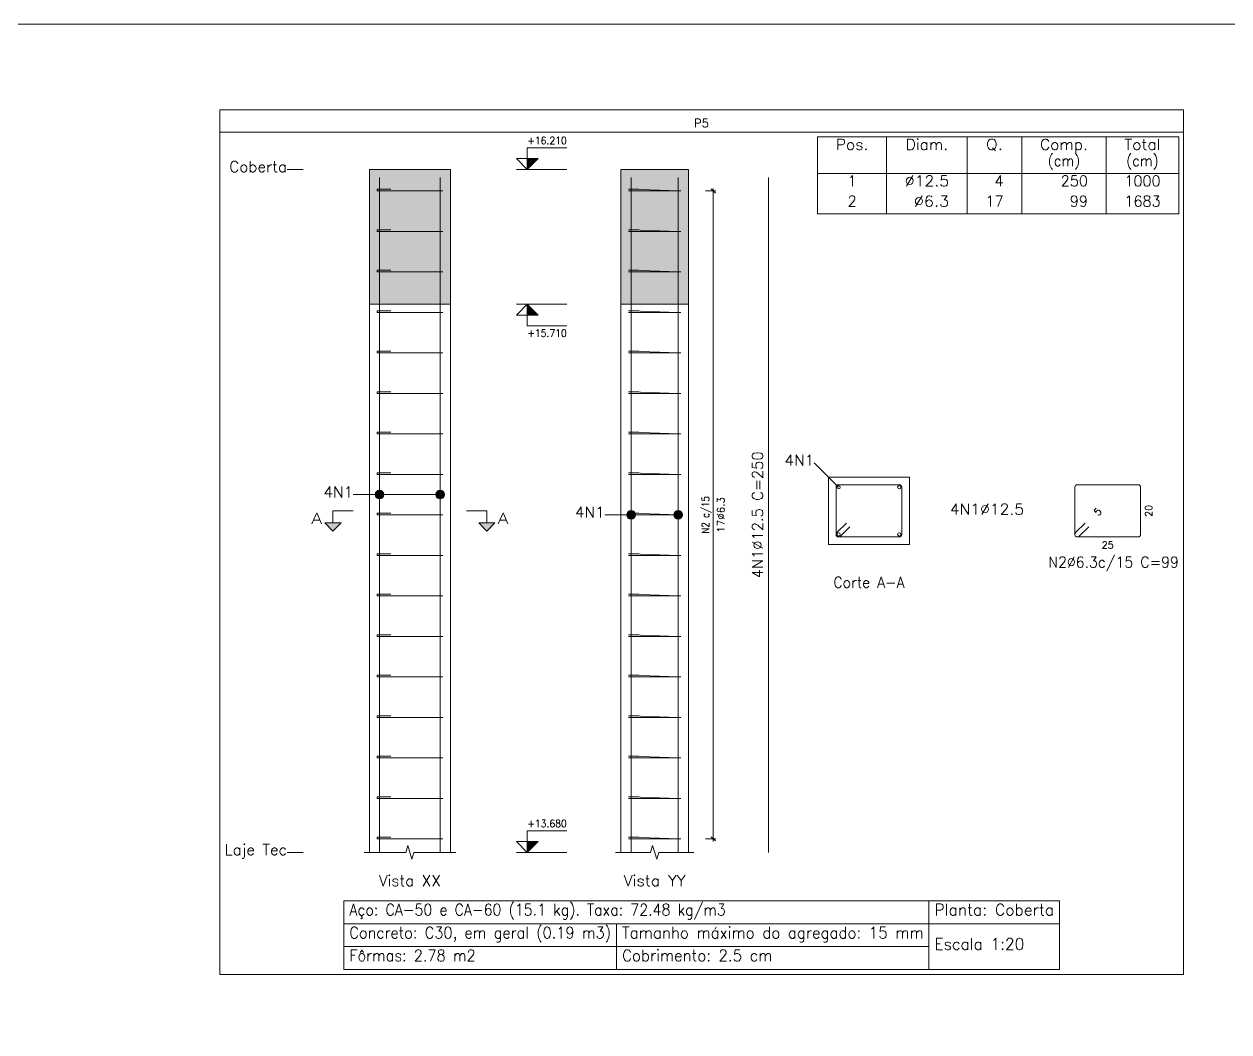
# Model space of a CAD drawing. Header units: millimetres. Extents: x 0 to 84, y 0 to 59.4.
# Drawn here: x 23.2 to 45.53, y 40.73 to 59.4 of the extents above; entities that cross this region are included whole.
import ezdxf
from ezdxf.enums import TextEntityAlignment as Align

# ---------------------------------------------------------------- set-up
doc = ezdxf.new("R2010")
doc.units = ezdxf.units.MM
doc.linetypes.add('CYPE_PUNTO', pattern=[0.075, 0, -0.075])
for name, color, linetype, lineweight in [('ARM_LONGITUDINAL_Ø12_5', 51, 'Continuous', 9), ('ARM_TRANSVERSAL_DIMENSOES_DOS_ESTRIBOS', 122, 'Continuous', 0), ('ARM_TRANSVERSAL_REFERENCIA', 106, 'Continuous', 9), ('ARM_TRANSVERSAL_Ø6_3', 32, 'Continuous', 9), ('CORTE_COTAS', 122, 'Continuous', 0), ('CORTE_COTAS_DAS_LAJES', 151, 'Continuous', 0), ('CORTE_COTAS_DAS_PLANTAS', 151, 'Continuous', 0), ('CORTE_LINHAS_DA_TABELA_DE_DADOS_DOS_PILARES', 1, 'Continuous', 9), ('CORTE_LINHAS_DA_TABELA_DE_DETALHE', 7, 'Continuous', 9), ('CORTE_LINHAS_DA_TABELA_DE_QUANTITATIVOS', 1, 'Continuous', 9), ('CORTE_NOMES_DAS_PLANTAS', 106, 'Continuous', 9), ('CORTE_PILAR_DE_CONCRETO', 1, 'Continuous', 9), ('CORTE_PISOS', 8, 'Continuous', 9), ('CORTE_SEGMENTOS_DE_CORTE_DE_SECOES', 12, 'Continuous', 9), ('CORTE_TEXTO_DAS_COTAS', 122, 'Continuous', 0), ('CORTE_TEXTO_DAS_ELEVACOES_DOS_PILARES', 133, 'Continuous', 9), ('CORTE_TEXTOS_DA_TABELA_DE_DADOS_DOS_PILARES', 1, 'Continuous', 9), ('CORTE_TEXTOS_DA_TABELA_DE_QUANTITATIVOS', 1, 'Continuous', 9), ('CORTE_TITULO_DA_TABELA_DE_DETALHE', 106, 'Continuous', 9), ('PILCP_ARM_LONG_LINHAS_DAS_ETIQUETAS_DAS_POSICOES_DE_ARMADURA_LONGITUDINAL', 106, 'Continuous', 9), ('PILCP_ARM_LONG_REFERENCIA', 106, 'Continuous', 9), ('PILCPSECC_ARM_LONG_LINHAS_DAS_ETIQUETAS_DAS_POSICOES_DE_ARMADURA_LONGITUDINAL', 106, 'Continuous', 9), ('PILCPSECC_ARM_LONG_REFERENCIA', 106, 'Continuous', 9), ('QUAD_BORDA', 1, 'Continuous', 20), ('QUAD_LIMITES', 2, 'Continuous', 0), ('SECAO_CONCRETO', 1, 'Continuous', 9), ('SECAO_LINHAS_DE_PROLONGAMENTO_DAS_COTAS', 122, 'CYPE_PUNTO', 0)]:
    doc.layers.add(name, color=color, linetype=linetype, lineweight=lineweight)
doc.styles.add('CYPETXT', font='', dxfattribs={"height": 0.2})
doc.styles.get('CYPETXT').set_extended_font_data('romans')

msp = doc.modelspace()

# ---------------------------------------------------------------- hatches: boundary and pattern name
at = {"layer": 'CORTE_COTAS_DAS_LAJES'}
msp.add_hatch(color=256, dxfattribs=at).paths.add_polyline_path([(32.529, 54.21), (32.729, 54.01), (32.529, 54.01)], flags=0)
at = {"layer": 'CORTE_COTAS_DAS_PLANTAS'}
for points in [[(32.529, 56.71), (32.729, 56.91), (32.529, 56.91)], [(32.529, 44.06), (32.729, 44.26), (32.529, 44.26)]]:
    msp.add_hatch(color=256, dxfattribs=at).paths.add_polyline_path(points, flags=0)
at = {"layer": 'CORTE_PISOS', "true_color": 0xdad7d3}
for points in [[(29.603, 54.21), (31.103, 54.21), (31.103, 56.71), (29.603, 56.71)], [(34.263, 54.21), (35.513, 54.21), (35.513, 56.71), (34.263, 56.71)]]:
    msp.add_hatch(color=254, dxfattribs=at).paths.add_polyline_path(points, flags=0)
at = {"layer": 'CORTE_SEGMENTOS_DE_CORTE_DE_SECOES'}
for points in [[(28.778, 50.16), (29.078, 50.16), (28.928, 50.01)], [(28.778, 50.16), (29.078, 50.16), (28.928, 50.01)], [(31.628, 50.16), (31.928, 50.16), (31.778, 50.01)], [(31.628, 50.16), (31.928, 50.16), (31.778, 50.01)]]:
    msp.add_hatch(color=256, dxfattribs=at).paths.add_polyline_path(points, flags=0)
at = {"layer": 'PILCP_ARM_LONG_LINHAS_DAS_ETIQUETAS_DAS_POSICOES_DE_ARMADURA_LONGITUDINAL'}
h = msp.add_hatch(color=256, dxfattribs=at)
edge = h.paths.add_edge_path(flags=0)
edge.add_arc((29.791, 50.685), 0.08, 0, 360)
h = msp.add_hatch(color=256, dxfattribs=at)
edge = h.paths.add_edge_path(flags=0)
edge.add_arc((30.916, 50.685), 0.08, 0, 360)
h = msp.add_hatch(color=256, dxfattribs=at)
edge = h.paths.add_edge_path(flags=0)
edge.add_arc((34.451, 50.31), 0.08, 0, 360)
h = msp.add_hatch(color=256, dxfattribs=at)
edge = h.paths.add_edge_path(flags=0)
edge.add_arc((35.326, 50.31), 0.08, 0, 360)

# ---------------------------------------------------------------- linework, layer by layer
at = {"layer": 'ARM_LONGITUDINAL_Ø12_5'}
for points in [[(29.791, 44.06), (29.791, 56.56)], [(29.791, 44.06), (29.791, 56.56)], [(30.916, 44.06), (30.916, 56.56)], [(30.916, 44.06), (30.916, 56.56)], [(34.451, 44.06), (34.451, 56.56)], [(34.451, 44.06), (34.451, 56.56)], [(35.326, 44.06), (35.326, 56.56)], [(35.326, 44.06), (35.326, 56.56)], [(36.995, 44.06), (36.995, 56.56)]]:
    msp.add_lwpolyline(points, dxfattribs=at)
for centre in [(38.297, 50.822), (39.422, 50.822), (38.297, 49.948), (39.422, 49.948)]:
    msp.add_circle(centre, 0.0312, dxfattribs=at)
at = {"layer": 'ARM_TRANSVERSAL_Ø6_3'}
for points in [[(29.935, 56.31), (29.758, 56.31), (29.752, 56.31), (29.748, 56.31), (29.745, 56.31), (29.744, 56.31), (29.745, 56.31), (29.748, 56.31), (29.752, 56.31), (29.758, 56.31), (29.765, 56.31), (29.773, 56.31), (29.782, 56.31), (29.791, 56.31), (30.916, 56.31), (30.934, 56.31), (30.949, 56.31), (30.959, 56.31), (30.963, 56.31), (30.959, 56.31), (30.949, 56.31), (30.934, 56.31), (30.916, 56.31), (29.791, 56.31), (29.773, 56.31), (29.758, 56.31), (29.748, 56.31), (29.744, 56.31), (29.744, 56.341), (29.745, 56.341), (29.748, 56.341), (29.752, 56.341), (29.758, 56.341), (29.765, 56.341), (29.773, 56.341), (29.782, 56.341), (29.791, 56.341), (29.8, 56.341), (29.809, 56.341), (29.817, 56.341), (29.824, 56.341), (30.001, 56.341)], [(34.661, 56.31), (34.484, 56.31), (34.477, 56.31), (34.469, 56.31), (34.46, 56.31), (34.451, 56.31), (34.442, 56.31), (34.433, 56.31), (34.425, 56.31), (34.418, 56.31), (34.412, 56.31), (34.408, 56.31), (34.405, 56.31), (34.404, 56.31), (34.408, 56.31), (34.418, 56.31), (34.433, 56.31), (34.451, 56.31), (35.326, 56.31), (35.344, 56.31), (35.359, 56.31), (35.369, 56.31), (35.373, 56.31), (35.369, 56.31), (35.359, 56.31), (35.344, 56.31), (35.326, 56.31), (34.451, 56.341), (34.442, 56.341), (34.433, 56.341), (34.425, 56.341), (34.418, 56.341), (34.412, 56.341), (34.408, 56.341), (34.405, 56.341), (34.404, 56.341), (34.405, 56.341), (34.408, 56.341), (34.412, 56.341), (34.418, 56.341), (34.595, 56.341)], [(29.935, 55.56), (29.758, 55.56), (29.752, 55.56), (29.748, 55.56), (29.745, 55.56), (29.744, 55.56), (29.745, 55.56), (29.748, 55.56), (29.752, 55.56), (29.758, 55.56), (29.765, 55.56), (29.773, 55.56), (29.782, 55.56), (29.791, 55.56), (30.916, 55.56), (30.934, 55.56), (30.949, 55.56), (30.959, 55.56), (30.963, 55.56), (30.959, 55.56), (30.949, 55.56), (30.934, 55.56), (30.916, 55.56), (29.791, 55.56), (29.773, 55.56), (29.758, 55.56), (29.748, 55.56), (29.744, 55.56), (29.744, 55.591), (29.745, 55.591), (29.748, 55.591), (29.752, 55.591), (29.758, 55.591), (29.765, 55.591), (29.773, 55.591), (29.782, 55.591), (29.791, 55.591), (29.8, 55.591), (29.809, 55.591), (29.817, 55.591), (29.824, 55.591), (30.001, 55.591)], [(34.661, 55.56), (34.484, 55.56), (34.477, 55.56), (34.469, 55.56), (34.46, 55.56), (34.451, 55.56), (34.442, 55.56), (34.433, 55.56), (34.425, 55.56), (34.418, 55.56), (34.412, 55.56), (34.408, 55.56), (34.405, 55.56), (34.404, 55.56), (34.408, 55.56), (34.418, 55.56), (34.433, 55.56), (34.451, 55.56), (35.326, 55.56), (35.344, 55.56), (35.359, 55.56), (35.369, 55.56), (35.373, 55.56), (35.369, 55.56), (35.359, 55.56), (35.344, 55.56), (35.326, 55.56), (34.451, 55.591), (34.442, 55.591), (34.433, 55.591), (34.425, 55.591), (34.418, 55.591), (34.412, 55.591), (34.408, 55.591), (34.405, 55.591), (34.404, 55.591), (34.405, 55.591), (34.408, 55.591), (34.412, 55.591), (34.418, 55.591), (34.595, 55.591)], [(29.935, 54.81), (29.758, 54.81), (29.752, 54.81), (29.748, 54.81), (29.745, 54.81), (29.744, 54.81), (29.745, 54.81), (29.748, 54.81), (29.752, 54.81), (29.758, 54.81), (29.765, 54.81), (29.773, 54.81), (29.782, 54.81), (29.791, 54.81), (30.916, 54.81), (30.934, 54.81), (30.949, 54.81), (30.959, 54.81), (30.963, 54.81), (30.959, 54.81), (30.949, 54.81), (30.934, 54.81), (30.916, 54.81), (29.791, 54.81), (29.773, 54.81), (29.758, 54.81), (29.748, 54.81), (29.744, 54.81), (29.744, 54.841), (29.745, 54.841), (29.748, 54.841), (29.752, 54.841), (29.758, 54.841), (29.765, 54.841), (29.773, 54.841), (29.782, 54.841), (29.791, 54.841), (29.8, 54.841), (29.809, 54.841), (29.817, 54.841), (29.824, 54.841), (30.001, 54.841)], [(34.661, 54.81), (34.484, 54.81), (34.477, 54.81), (34.469, 54.81), (34.46, 54.81), (34.451, 54.81), (34.442, 54.81), (34.433, 54.81), (34.425, 54.81), (34.418, 54.81), (34.412, 54.81), (34.408, 54.81), (34.405, 54.81), (34.404, 54.81), (34.408, 54.81), (34.418, 54.81), (34.433, 54.81), (34.451, 54.81), (35.326, 54.81), (35.344, 54.81), (35.359, 54.81), (35.369, 54.81), (35.373, 54.81), (35.369, 54.81), (35.359, 54.81), (35.344, 54.81), (35.326, 54.81), (34.451, 54.841), (34.442, 54.841), (34.433, 54.841), (34.425, 54.841), (34.418, 54.841), (34.412, 54.841), (34.408, 54.841), (34.405, 54.841), (34.404, 54.841), (34.405, 54.841), (34.408, 54.841), (34.412, 54.841), (34.418, 54.841), (34.595, 54.841)], [(29.935, 54.06), (29.758, 54.06), (29.752, 54.06), (29.748, 54.06), (29.745, 54.06), (29.744, 54.06), (29.745, 54.06), (29.748, 54.06), (29.752, 54.06), (29.758, 54.06), (29.765, 54.06), (29.773, 54.06), (29.782, 54.06), (29.791, 54.06), (30.916, 54.06), (30.934, 54.06), (30.949, 54.06), (30.959, 54.06), (30.963, 54.06), (30.959, 54.06), (30.949, 54.06), (30.934, 54.06), (30.916, 54.06), (29.791, 54.06), (29.773, 54.06), (29.758, 54.06), (29.748, 54.06), (29.744, 54.06), (29.744, 54.091), (29.745, 54.091), (29.748, 54.091), (29.752, 54.091), (29.758, 54.091), (29.765, 54.091), (29.773, 54.091), (29.782, 54.091), (29.791, 54.091), (29.8, 54.091), (29.809, 54.091), (29.817, 54.091), (29.824, 54.091), (30.001, 54.091)], [(34.661, 54.06), (34.484, 54.06), (34.477, 54.06), (34.469, 54.06), (34.46, 54.06), (34.451, 54.06), (34.442, 54.06), (34.433, 54.06), (34.425, 54.06), (34.418, 54.06), (34.412, 54.06), (34.408, 54.06), (34.405, 54.06), (34.404, 54.06), (34.408, 54.06), (34.418, 54.06), (34.433, 54.06), (34.451, 54.06), (35.326, 54.06), (35.344, 54.06), (35.359, 54.06), (35.369, 54.06), (35.373, 54.06), (35.369, 54.06), (35.359, 54.06), (35.344, 54.06), (35.326, 54.06), (34.451, 54.091), (34.442, 54.091), (34.433, 54.091), (34.425, 54.091), (34.418, 54.091), (34.412, 54.091), (34.408, 54.091), (34.405, 54.091), (34.404, 54.091), (34.405, 54.091), (34.408, 54.091), (34.412, 54.091), (34.418, 54.091), (34.595, 54.091)], [(29.935, 53.31), (29.758, 53.31), (29.752, 53.31), (29.748, 53.31), (29.745, 53.31), (29.744, 53.31), (29.745, 53.31), (29.748, 53.31), (29.752, 53.31), (29.758, 53.31), (29.765, 53.31), (29.773, 53.31), (29.782, 53.31), (29.791, 53.31), (30.916, 53.31), (30.934, 53.31), (30.949, 53.31), (30.959, 53.31), (30.963, 53.31), (30.959, 53.31), (30.949, 53.31), (30.934, 53.31), (30.916, 53.31), (29.791, 53.31), (29.773, 53.31), (29.758, 53.31), (29.748, 53.31), (29.744, 53.31), (29.744, 53.341), (29.745, 53.341), (29.748, 53.341), (29.752, 53.341), (29.758, 53.341), (29.765, 53.341), (29.773, 53.341), (29.782, 53.341), (29.791, 53.341), (29.8, 53.341), (29.809, 53.341), (29.817, 53.341), (29.824, 53.341), (30.001, 53.341)], [(34.661, 53.31), (34.484, 53.31), (34.477, 53.31), (34.469, 53.31), (34.46, 53.31), (34.451, 53.31), (34.442, 53.31), (34.433, 53.31), (34.425, 53.31), (34.418, 53.31), (34.412, 53.31), (34.408, 53.31), (34.405, 53.31), (34.404, 53.31), (34.408, 53.31), (34.418, 53.31), (34.433, 53.31), (34.451, 53.31), (35.326, 53.31), (35.344, 53.31), (35.359, 53.31), (35.369, 53.31), (35.373, 53.31), (35.369, 53.31), (35.359, 53.31), (35.344, 53.31), (35.326, 53.31), (34.451, 53.341), (34.442, 53.341), (34.433, 53.341), (34.425, 53.341), (34.418, 53.341), (34.412, 53.341), (34.408, 53.341), (34.405, 53.341), (34.404, 53.341), (34.405, 53.341), (34.408, 53.341), (34.412, 53.341), (34.418, 53.341), (34.595, 53.341)], [(29.935, 52.56), (29.758, 52.56), (29.752, 52.56), (29.748, 52.56), (29.745, 52.56), (29.744, 52.56), (29.745, 52.56), (29.748, 52.56), (29.752, 52.56), (29.758, 52.56), (29.765, 52.56), (29.773, 52.56), (29.782, 52.56), (29.791, 52.56), (30.916, 52.56), (30.934, 52.56), (30.949, 52.56), (30.959, 52.56), (30.963, 52.56), (30.959, 52.56), (30.949, 52.56), (30.934, 52.56), (30.916, 52.56), (29.791, 52.56), (29.773, 52.56), (29.758, 52.56), (29.748, 52.56), (29.744, 52.56), (29.744, 52.591), (29.745, 52.591), (29.748, 52.591), (29.752, 52.591), (29.758, 52.591), (29.765, 52.591), (29.773, 52.591), (29.782, 52.591), (29.791, 52.591), (29.8, 52.591), (29.809, 52.591), (29.817, 52.591), (29.824, 52.591), (30.001, 52.591)], [(34.661, 52.56), (34.484, 52.56), (34.477, 52.56), (34.469, 52.56), (34.46, 52.56), (34.451, 52.56), (34.442, 52.56), (34.433, 52.56), (34.425, 52.56), (34.418, 52.56), (34.412, 52.56), (34.408, 52.56), (34.405, 52.56), (34.404, 52.56), (34.408, 52.56), (34.418, 52.56), (34.433, 52.56), (34.451, 52.56), (35.326, 52.56), (35.344, 52.56), (35.359, 52.56), (35.369, 52.56), (35.373, 52.56), (35.369, 52.56), (35.359, 52.56), (35.344, 52.56), (35.326, 52.56), (34.451, 52.591), (34.442, 52.591), (34.433, 52.591), (34.425, 52.591), (34.418, 52.591), (34.412, 52.591), (34.408, 52.591), (34.405, 52.591), (34.404, 52.591), (34.405, 52.591), (34.408, 52.591), (34.412, 52.591), (34.418, 52.591), (34.595, 52.591)], [(29.935, 51.81), (29.758, 51.81), (29.752, 51.81), (29.748, 51.81), (29.745, 51.81), (29.744, 51.81), (29.745, 51.81), (29.748, 51.81), (29.752, 51.81), (29.758, 51.81), (29.765, 51.81), (29.773, 51.81), (29.782, 51.81), (29.791, 51.81), (30.916, 51.81), (30.934, 51.81), (30.949, 51.81), (30.959, 51.81), (30.963, 51.81), (30.959, 51.81), (30.949, 51.81), (30.934, 51.81), (30.916, 51.81), (29.791, 51.81), (29.773, 51.81), (29.758, 51.81), (29.748, 51.81), (29.744, 51.81), (29.744, 51.841), (29.745, 51.841), (29.748, 51.841), (29.752, 51.841), (29.758, 51.841), (29.765, 51.841), (29.773, 51.841), (29.782, 51.841), (29.791, 51.841), (29.8, 51.841), (29.809, 51.841), (29.817, 51.841), (29.824, 51.841), (30.001, 51.841)], [(34.661, 51.81), (34.484, 51.81), (34.477, 51.81), (34.469, 51.81), (34.46, 51.81), (34.451, 51.81), (34.442, 51.81), (34.433, 51.81), (34.425, 51.81), (34.418, 51.81), (34.412, 51.81), (34.408, 51.81), (34.405, 51.81), (34.404, 51.81), (34.408, 51.81), (34.418, 51.81), (34.433, 51.81), (34.451, 51.81), (35.326, 51.81), (35.344, 51.81), (35.359, 51.81), (35.369, 51.81), (35.373, 51.81), (35.369, 51.81), (35.359, 51.81), (35.344, 51.81), (35.326, 51.81), (34.451, 51.841), (34.442, 51.841), (34.433, 51.841), (34.425, 51.841), (34.418, 51.841), (34.412, 51.841), (34.408, 51.841), (34.405, 51.841), (34.404, 51.841), (34.405, 51.841), (34.408, 51.841), (34.412, 51.841), (34.418, 51.841), (34.595, 51.841)], [(29.935, 51.06), (29.758, 51.06), (29.752, 51.06), (29.748, 51.06), (29.745, 51.06), (29.744, 51.06), (29.745, 51.06), (29.748, 51.06), (29.752, 51.06), (29.758, 51.06), (29.765, 51.06), (29.773, 51.06), (29.782, 51.06), (29.791, 51.06), (30.916, 51.06), (30.934, 51.06), (30.949, 51.06), (30.959, 51.06), (30.963, 51.06), (30.959, 51.06), (30.949, 51.06), (30.934, 51.06), (30.916, 51.06), (29.791, 51.06), (29.773, 51.06), (29.758, 51.06), (29.748, 51.06), (29.744, 51.06), (29.744, 51.091), (29.745, 51.091), (29.748, 51.091), (29.752, 51.091), (29.758, 51.091), (29.765, 51.091), (29.773, 51.091), (29.782, 51.091), (29.791, 51.091), (29.8, 51.091), (29.809, 51.091), (29.817, 51.091), (29.824, 51.091), (30.001, 51.091)], [(34.661, 51.06), (34.484, 51.06), (34.477, 51.06), (34.469, 51.06), (34.46, 51.06), (34.451, 51.06), (34.442, 51.06), (34.433, 51.06), (34.425, 51.06), (34.418, 51.06), (34.412, 51.06), (34.408, 51.06), (34.405, 51.06), (34.404, 51.06), (34.408, 51.06), (34.418, 51.06), (34.433, 51.06), (34.451, 51.06), (35.326, 51.06), (35.344, 51.06), (35.359, 51.06), (35.369, 51.06), (35.373, 51.06), (35.369, 51.06), (35.359, 51.06), (35.344, 51.06), (35.326, 51.06), (34.451, 51.091), (34.442, 51.091), (34.433, 51.091), (34.425, 51.091), (34.418, 51.091), (34.412, 51.091), (34.408, 51.091), (34.405, 51.091), (34.404, 51.091), (34.405, 51.091), (34.408, 51.091), (34.412, 51.091), (34.418, 51.091), (34.595, 51.091)], [(38.441, 50.158), (38.264, 49.981), (38.258, 49.974), (38.254, 49.966), (38.251, 49.957), (38.25, 49.948), (38.251, 49.938), (38.254, 49.93), (38.258, 49.922), (38.264, 49.914), (38.271, 49.909), (38.279, 49.904), (38.288, 49.902), (38.297, 49.901), (39.422, 49.901), (39.44, 49.904), (39.455, 49.914), (39.465, 49.93), (39.469, 49.948), (39.469, 50.822), (39.465, 50.84), (39.455, 50.855), (39.44, 50.866), (39.422, 50.869), (38.297, 50.869), (38.279, 50.866), (38.264, 50.855), (38.254, 50.84), (38.25, 50.822), (38.25, 49.948), (38.251, 49.938), (38.254, 49.93), (38.258, 49.922), (38.264, 49.914), (38.271, 49.909), (38.279, 49.904), (38.288, 49.902), (38.297, 49.901), (38.307, 49.902), (38.315, 49.904), (38.324, 49.909), (38.331, 49.914), (38.507, 50.091)], [(42.865, 50.158), (42.689, 49.981), (42.683, 49.974), (42.678, 49.966), (42.676, 49.957), (42.675, 49.948), (42.676, 49.938), (42.678, 49.93), (42.683, 49.922), (42.689, 49.914), (42.696, 49.909), (42.704, 49.904), (42.713, 49.902), (42.722, 49.901), (43.846, 49.901), (43.864, 49.904), (43.88, 49.914), (43.89, 49.93), (43.893, 49.948), (43.893, 50.822), (43.89, 50.84), (43.88, 50.855), (43.864, 50.866), (43.846, 50.869), (42.722, 50.869), (42.704, 50.866), (42.689, 50.855), (42.678, 50.84), (42.675, 50.822), (42.675, 49.948), (42.676, 49.938), (42.678, 49.93), (42.683, 49.922), (42.689, 49.914), (42.696, 49.909), (42.704, 49.904), (42.713, 49.902), (42.722, 49.901), (42.731, 49.902), (42.74, 49.904), (42.748, 49.909), (42.755, 49.914), (42.932, 50.091)], [(29.935, 50.31), (29.758, 50.31), (29.752, 50.31), (29.748, 50.31), (29.745, 50.31), (29.744, 50.31), (29.745, 50.31), (29.748, 50.31), (29.752, 50.31), (29.758, 50.31), (29.765, 50.31), (29.773, 50.31), (29.782, 50.31), (29.791, 50.31), (30.916, 50.31), (30.934, 50.31), (30.949, 50.31), (30.959, 50.31), (30.963, 50.31), (30.959, 50.31), (30.949, 50.31), (30.934, 50.31), (30.916, 50.31), (29.791, 50.31), (29.773, 50.31), (29.758, 50.31), (29.748, 50.31), (29.744, 50.31), (29.744, 50.341), (29.745, 50.341), (29.748, 50.341), (29.752, 50.341), (29.758, 50.341), (29.765, 50.341), (29.773, 50.341), (29.782, 50.341), (29.791, 50.341), (29.8, 50.341), (29.809, 50.341), (29.817, 50.341), (29.824, 50.341), (30.001, 50.341)], [(34.661, 50.31), (34.484, 50.31), (34.477, 50.31), (34.469, 50.31), (34.46, 50.31), (34.451, 50.31), (34.442, 50.31), (34.433, 50.31), (34.425, 50.31), (34.418, 50.31), (34.412, 50.31), (34.408, 50.31), (34.405, 50.31), (34.404, 50.31), (34.408, 50.31), (34.418, 50.31), (34.433, 50.31), (34.451, 50.31), (35.326, 50.31), (35.344, 50.31), (35.359, 50.31), (35.369, 50.31), (35.373, 50.31), (35.369, 50.31), (35.359, 50.31), (35.344, 50.31), (35.326, 50.31), (34.451, 50.341), (34.442, 50.341), (34.433, 50.341), (34.425, 50.341), (34.418, 50.341), (34.412, 50.341), (34.408, 50.341), (34.405, 50.341), (34.404, 50.341), (34.405, 50.341), (34.408, 50.341), (34.412, 50.341), (34.418, 50.341), (34.595, 50.341)], [(29.935, 49.56), (29.758, 49.56), (29.752, 49.56), (29.748, 49.56), (29.745, 49.56), (29.744, 49.56), (29.745, 49.56), (29.748, 49.56), (29.752, 49.56), (29.758, 49.56), (29.765, 49.56), (29.773, 49.56), (29.782, 49.56), (29.791, 49.56), (30.916, 49.56), (30.934, 49.56), (30.949, 49.56), (30.959, 49.56), (30.963, 49.56), (30.959, 49.56), (30.949, 49.56), (30.934, 49.56), (30.916, 49.56), (29.791, 49.56), (29.773, 49.56), (29.758, 49.56), (29.748, 49.56), (29.744, 49.56), (29.744, 49.591), (29.745, 49.591), (29.748, 49.591), (29.752, 49.591), (29.758, 49.591), (29.765, 49.591), (29.773, 49.591), (29.782, 49.591), (29.791, 49.591), (29.8, 49.591), (29.809, 49.591), (29.817, 49.591), (29.824, 49.591), (30.001, 49.591)], [(34.661, 49.56), (34.484, 49.56), (34.477, 49.56), (34.469, 49.56), (34.46, 49.56), (34.451, 49.56), (34.442, 49.56), (34.433, 49.56), (34.425, 49.56), (34.418, 49.56), (34.412, 49.56), (34.408, 49.56), (34.405, 49.56), (34.404, 49.56), (34.408, 49.56), (34.418, 49.56), (34.433, 49.56), (34.451, 49.56), (35.326, 49.56), (35.344, 49.56), (35.359, 49.56), (35.369, 49.56), (35.373, 49.56), (35.369, 49.56), (35.359, 49.56), (35.344, 49.56), (35.326, 49.56), (34.451, 49.591), (34.442, 49.591), (34.433, 49.591), (34.425, 49.591), (34.418, 49.591), (34.412, 49.591), (34.408, 49.591), (34.405, 49.591), (34.404, 49.591), (34.405, 49.591), (34.408, 49.591), (34.412, 49.591), (34.418, 49.591), (34.595, 49.591)], [(29.935, 48.81), (29.758, 48.81), (29.752, 48.81), (29.748, 48.81), (29.745, 48.81), (29.744, 48.81), (29.745, 48.81), (29.748, 48.81), (29.752, 48.81), (29.758, 48.81), (29.765, 48.81), (29.773, 48.81), (29.782, 48.81), (29.791, 48.81), (30.916, 48.81), (30.934, 48.81), (30.949, 48.81), (30.959, 48.81), (30.963, 48.81), (30.959, 48.81), (30.949, 48.81), (30.934, 48.81), (30.916, 48.81), (29.791, 48.81), (29.773, 48.81), (29.758, 48.81), (29.748, 48.81), (29.744, 48.81), (29.744, 48.841), (29.745, 48.841), (29.748, 48.841), (29.752, 48.841), (29.758, 48.841), (29.765, 48.841), (29.773, 48.841), (29.782, 48.841), (29.791, 48.841), (29.8, 48.841), (29.809, 48.841), (29.817, 48.841), (29.824, 48.841), (30.001, 48.841)], [(34.661, 48.81), (34.484, 48.81), (34.477, 48.81), (34.469, 48.81), (34.46, 48.81), (34.451, 48.81), (34.442, 48.81), (34.433, 48.81), (34.425, 48.81), (34.418, 48.81), (34.412, 48.81), (34.408, 48.81), (34.405, 48.81), (34.404, 48.81), (34.408, 48.81), (34.418, 48.81), (34.433, 48.81), (34.451, 48.81), (35.326, 48.81), (35.344, 48.81), (35.359, 48.81), (35.369, 48.81), (35.373, 48.81), (35.369, 48.81), (35.359, 48.81), (35.344, 48.81), (35.326, 48.81), (34.451, 48.841), (34.442, 48.841), (34.433, 48.841), (34.425, 48.841), (34.418, 48.841), (34.412, 48.841), (34.408, 48.841), (34.405, 48.841), (34.404, 48.841), (34.405, 48.841), (34.408, 48.841), (34.412, 48.841), (34.418, 48.841), (34.595, 48.841)], [(29.935, 48.06), (29.758, 48.06), (29.752, 48.06), (29.748, 48.06), (29.745, 48.06), (29.744, 48.06), (29.745, 48.06), (29.748, 48.06), (29.752, 48.06), (29.758, 48.06), (29.765, 48.06), (29.773, 48.06), (29.782, 48.06), (29.791, 48.06), (30.916, 48.06), (30.934, 48.06), (30.949, 48.06), (30.959, 48.06), (30.963, 48.06), (30.959, 48.06), (30.949, 48.06), (30.934, 48.06), (30.916, 48.06), (29.791, 48.06), (29.773, 48.06), (29.758, 48.06), (29.748, 48.06), (29.744, 48.06), (29.744, 48.091), (29.745, 48.091), (29.748, 48.091), (29.752, 48.091), (29.758, 48.091), (29.765, 48.091), (29.773, 48.091), (29.782, 48.091), (29.791, 48.091), (29.8, 48.091), (29.809, 48.091), (29.817, 48.091), (29.824, 48.091), (30.001, 48.091)], [(34.661, 48.06), (34.484, 48.06), (34.477, 48.06), (34.469, 48.06), (34.46, 48.06), (34.451, 48.06), (34.442, 48.06), (34.433, 48.06), (34.425, 48.06), (34.418, 48.06), (34.412, 48.06), (34.408, 48.06), (34.405, 48.06), (34.404, 48.06), (34.408, 48.06), (34.418, 48.06), (34.433, 48.06), (34.451, 48.06), (35.326, 48.06), (35.344, 48.06), (35.359, 48.06), (35.369, 48.06), (35.373, 48.06), (35.369, 48.06), (35.359, 48.06), (35.344, 48.06), (35.326, 48.06), (34.451, 48.091), (34.442, 48.091), (34.433, 48.091), (34.425, 48.091), (34.418, 48.091), (34.412, 48.091), (34.408, 48.091), (34.405, 48.091), (34.404, 48.091), (34.405, 48.091), (34.408, 48.091), (34.412, 48.091), (34.418, 48.091), (34.595, 48.091)], [(29.935, 47.31), (29.758, 47.31), (29.752, 47.31), (29.748, 47.31), (29.745, 47.31), (29.744, 47.31), (29.745, 47.31), (29.748, 47.31), (29.752, 47.31), (29.758, 47.31), (29.765, 47.31), (29.773, 47.31), (29.782, 47.31), (29.791, 47.31), (30.916, 47.31), (30.934, 47.31), (30.949, 47.31), (30.959, 47.31), (30.963, 47.31), (30.959, 47.31), (30.949, 47.31), (30.934, 47.31), (30.916, 47.31), (29.791, 47.31), (29.773, 47.31), (29.758, 47.31), (29.748, 47.31), (29.744, 47.31), (29.744, 47.341), (29.745, 47.341), (29.748, 47.341), (29.752, 47.341), (29.758, 47.341), (29.765, 47.341), (29.773, 47.341), (29.782, 47.341), (29.791, 47.341), (29.8, 47.341), (29.809, 47.341), (29.817, 47.341), (29.824, 47.341), (30.001, 47.341)], [(34.661, 47.31), (34.484, 47.31), (34.477, 47.31), (34.469, 47.31), (34.46, 47.31), (34.451, 47.31), (34.442, 47.31), (34.433, 47.31), (34.425, 47.31), (34.418, 47.31), (34.412, 47.31), (34.408, 47.31), (34.405, 47.31), (34.404, 47.31), (34.408, 47.31), (34.418, 47.31), (34.433, 47.31), (34.451, 47.31), (35.326, 47.31), (35.344, 47.31), (35.359, 47.31), (35.369, 47.31), (35.373, 47.31), (35.369, 47.31), (35.359, 47.31), (35.344, 47.31), (35.326, 47.31), (34.451, 47.341), (34.442, 47.341), (34.433, 47.341), (34.425, 47.341), (34.418, 47.341), (34.412, 47.341), (34.408, 47.341), (34.405, 47.341), (34.404, 47.341), (34.405, 47.341), (34.408, 47.341), (34.412, 47.341), (34.418, 47.341), (34.595, 47.341)], [(29.935, 46.56), (29.758, 46.56), (29.752, 46.56), (29.748, 46.56), (29.745, 46.56), (29.744, 46.56), (29.745, 46.56), (29.748, 46.56), (29.752, 46.56), (29.758, 46.56), (29.765, 46.56), (29.773, 46.56), (29.782, 46.56), (29.791, 46.56), (30.916, 46.56), (30.934, 46.56), (30.949, 46.56), (30.959, 46.56), (30.963, 46.56), (30.959, 46.56), (30.949, 46.56), (30.934, 46.56), (30.916, 46.56), (29.791, 46.56), (29.773, 46.56), (29.758, 46.56), (29.748, 46.56), (29.744, 46.56), (29.744, 46.591), (29.745, 46.591), (29.748, 46.591), (29.752, 46.591), (29.758, 46.591), (29.765, 46.591), (29.773, 46.591), (29.782, 46.591), (29.791, 46.591), (29.8, 46.591), (29.809, 46.591), (29.817, 46.591), (29.824, 46.591), (30.001, 46.591)], [(34.661, 46.56), (34.484, 46.56), (34.477, 46.56), (34.469, 46.56), (34.46, 46.56), (34.451, 46.56), (34.442, 46.56), (34.433, 46.56), (34.425, 46.56), (34.418, 46.56), (34.412, 46.56), (34.408, 46.56), (34.405, 46.56), (34.404, 46.56), (34.408, 46.56), (34.418, 46.56), (34.433, 46.56), (34.451, 46.56), (35.326, 46.56), (35.344, 46.56), (35.359, 46.56), (35.369, 46.56), (35.373, 46.56), (35.369, 46.56), (35.359, 46.56), (35.344, 46.56), (35.326, 46.56), (34.451, 46.591), (34.442, 46.591), (34.433, 46.591), (34.425, 46.591), (34.418, 46.591), (34.412, 46.591), (34.408, 46.591), (34.405, 46.591), (34.404, 46.591), (34.405, 46.591), (34.408, 46.591), (34.412, 46.591), (34.418, 46.591), (34.595, 46.591)], [(29.935, 45.81), (29.758, 45.81), (29.752, 45.81), (29.748, 45.81), (29.745, 45.81), (29.744, 45.81), (29.745, 45.81), (29.748, 45.81), (29.752, 45.81), (29.758, 45.81), (29.765, 45.81), (29.773, 45.81), (29.782, 45.81), (29.791, 45.81), (30.916, 45.81), (30.934, 45.81), (30.949, 45.81), (30.959, 45.81), (30.963, 45.81), (30.959, 45.81), (30.949, 45.81), (30.934, 45.81), (30.916, 45.81), (29.791, 45.81), (29.773, 45.81), (29.758, 45.81), (29.748, 45.81), (29.744, 45.81), (29.744, 45.841), (29.745, 45.841), (29.748, 45.841), (29.752, 45.841), (29.758, 45.841), (29.765, 45.841), (29.773, 45.841), (29.782, 45.841), (29.791, 45.841), (29.8, 45.841), (29.809, 45.841), (29.817, 45.841), (29.824, 45.841), (30.001, 45.841)], [(34.661, 45.81), (34.484, 45.81), (34.477, 45.81), (34.469, 45.81), (34.46, 45.81), (34.451, 45.81), (34.442, 45.81), (34.433, 45.81), (34.425, 45.81), (34.418, 45.81), (34.412, 45.81), (34.408, 45.81), (34.405, 45.81), (34.404, 45.81), (34.408, 45.81), (34.418, 45.81), (34.433, 45.81), (34.451, 45.81), (35.326, 45.81), (35.344, 45.81), (35.359, 45.81), (35.369, 45.81), (35.373, 45.81), (35.369, 45.81), (35.359, 45.81), (35.344, 45.81), (35.326, 45.81), (34.451, 45.841), (34.442, 45.841), (34.433, 45.841), (34.425, 45.841), (34.418, 45.841), (34.412, 45.841), (34.408, 45.841), (34.405, 45.841), (34.404, 45.841), (34.405, 45.841), (34.408, 45.841), (34.412, 45.841), (34.418, 45.841), (34.595, 45.841)], [(29.935, 45.06), (29.758, 45.06), (29.752, 45.06), (29.748, 45.06), (29.745, 45.06), (29.744, 45.06), (29.745, 45.06), (29.748, 45.06), (29.752, 45.06), (29.758, 45.06), (29.765, 45.06), (29.773, 45.06), (29.782, 45.06), (29.791, 45.06), (30.916, 45.06), (30.934, 45.06), (30.949, 45.06), (30.959, 45.06), (30.963, 45.06), (30.959, 45.06), (30.949, 45.06), (30.934, 45.06), (30.916, 45.06), (29.791, 45.06), (29.773, 45.06), (29.758, 45.06), (29.748, 45.06), (29.744, 45.06), (29.744, 45.091), (29.745, 45.091), (29.748, 45.091), (29.752, 45.091), (29.758, 45.091), (29.765, 45.091), (29.773, 45.091), (29.782, 45.091), (29.791, 45.091), (29.8, 45.091), (29.809, 45.091), (29.817, 45.091), (29.824, 45.091), (30.001, 45.091)], [(34.661, 45.06), (34.484, 45.06), (34.477, 45.06), (34.469, 45.06), (34.46, 45.06), (34.451, 45.06), (34.442, 45.06), (34.433, 45.06), (34.425, 45.06), (34.418, 45.06), (34.412, 45.06), (34.408, 45.06), (34.405, 45.06), (34.404, 45.06), (34.408, 45.06), (34.418, 45.06), (34.433, 45.06), (34.451, 45.06), (35.326, 45.06), (35.344, 45.06), (35.359, 45.06), (35.369, 45.06), (35.373, 45.06), (35.369, 45.06), (35.359, 45.06), (35.344, 45.06), (35.326, 45.06), (34.451, 45.091), (34.442, 45.091), (34.433, 45.091), (34.425, 45.091), (34.418, 45.091), (34.412, 45.091), (34.408, 45.091), (34.405, 45.091), (34.404, 45.091), (34.405, 45.091), (34.408, 45.091), (34.412, 45.091), (34.418, 45.091), (34.595, 45.091)], [(29.935, 44.31), (29.758, 44.31), (29.752, 44.31), (29.748, 44.31), (29.745, 44.31), (29.744, 44.31), (29.745, 44.31), (29.748, 44.31), (29.752, 44.31), (29.758, 44.31), (29.765, 44.31), (29.773, 44.31), (29.782, 44.31), (29.791, 44.31), (30.916, 44.31), (30.934, 44.31), (30.949, 44.31), (30.959, 44.31), (30.963, 44.31), (30.959, 44.31), (30.949, 44.31), (30.934, 44.31), (30.916, 44.31), (29.791, 44.31), (29.773, 44.31), (29.758, 44.31), (29.748, 44.31), (29.744, 44.31), (29.744, 44.341), (29.745, 44.341), (29.748, 44.341), (29.752, 44.341), (29.758, 44.341), (29.765, 44.341), (29.773, 44.341), (29.782, 44.341), (29.791, 44.341), (29.8, 44.341), (29.809, 44.341), (29.817, 44.341), (29.824, 44.341), (30.001, 44.341)], [(34.661, 44.31), (34.484, 44.31), (34.477, 44.31), (34.469, 44.31), (34.46, 44.31), (34.451, 44.31), (34.442, 44.31), (34.433, 44.31), (34.425, 44.31), (34.418, 44.31), (34.412, 44.31), (34.408, 44.31), (34.405, 44.31), (34.404, 44.31), (34.408, 44.31), (34.418, 44.31), (34.433, 44.31), (34.451, 44.31), (35.326, 44.31), (35.344, 44.31), (35.359, 44.31), (35.369, 44.31), (35.373, 44.31), (35.369, 44.31), (35.359, 44.31), (35.344, 44.31), (35.326, 44.31), (34.451, 44.341), (34.442, 44.341), (34.433, 44.341), (34.425, 44.341), (34.418, 44.341), (34.412, 44.341), (34.408, 44.341), (34.405, 44.341), (34.404, 44.341), (34.405, 44.341), (34.408, 44.341), (34.412, 44.341), (34.418, 44.341), (34.595, 44.341)]]:
    msp.add_lwpolyline(points, dxfattribs=at)
at = {"layer": 'CORTE_COTAS'}
for p, q in [((35.829, 56.31), (36.021, 56.31)), ((36.013, 56.27), (35.933, 56.35)), ((35.973, 56.31), (35.973, 56.358)), ((35.973, 44.31), (35.973, 56.31)), ((35.829, 44.31), (36.021, 44.31)), ((36.013, 44.27), (35.933, 44.35)), ((35.973, 44.262), (35.973, 44.31))]:
    msp.add_line(p, q, dxfattribs=at)
at = {"layer": 'CORTE_COTAS_DAS_LAJES'}
msp.add_line((32.329, 54.21), (33.261, 54.21), dxfattribs=at)
for points in [[(32.529, 54.21), (32.329, 54.01), (32.529, 54.01), (32.529, 54.21)], [(32.529, 54.21), (32.729, 54.01), (32.529, 54.01)]]:
    msp.add_lwpolyline(points, close=True, dxfattribs=at)
msp.add_lwpolyline([(32.529, 54.01), (32.529, 53.81), (33.261, 53.81)], dxfattribs=at)
at = {"layer": 'CORTE_COTAS_DAS_PLANTAS'}
for p, q in [((32.329, 56.71), (33.261, 56.71)), ((32.329, 44.06), (33.261, 44.06))]:
    msp.add_line(p, q, dxfattribs=at)
for points in [[(32.529, 56.91), (32.529, 57.11), (33.261, 57.11)], [(32.529, 44.26), (32.529, 44.46), (33.261, 44.46)]]:
    msp.add_lwpolyline(points, dxfattribs=at)
for points in [[(32.529, 56.71), (32.329, 56.91), (32.529, 56.91), (32.529, 56.71)], [(32.529, 56.71), (32.729, 56.91), (32.529, 56.91)], [(32.529, 44.06), (32.329, 44.26), (32.529, 44.26), (32.529, 44.06)], [(32.529, 44.06), (32.729, 44.26), (32.529, 44.26)]]:
    msp.add_lwpolyline(points, close=True, dxfattribs=at)
at = {"layer": 'CORTE_LINHAS_DA_TABELA_DE_DADOS_DOS_PILARES'}
for p, q in [((29.129, 43.16), (42.388, 43.16)), ((29.129, 43.16), (29.129, 41.89)), ((39.971, 43.16), (39.971, 41.89)), ((42.388, 43.16), (42.388, 41.89)), ((29.129, 42.737), (42.388, 42.737)), ((34.184, 42.737), (34.184, 41.89)), ((29.129, 42.313), (39.971, 42.313)), ((29.129, 41.89), (42.388, 41.89))]:
    msp.add_line(p, q, dxfattribs=at)
at = {"layer": 'CORTE_LINHAS_DA_TABELA_DE_DETALHE'}
for p, q in [((26.829, 57.81), (44.689, 57.81)), ((26.829, 57.81), (26.829, 41.8)), ((44.689, 57.81), (44.689, 41.8)), ((26.829, 57.4), (44.689, 57.4)), ((26.829, 41.8), (44.689, 41.8))]:
    msp.add_line(p, q, dxfattribs=at)
at = {"layer": 'CORTE_LINHAS_DA_TABELA_DE_QUANTITATIVOS'}
for p, q in [((37.908, 57.31), (44.601, 57.31)), ((37.908, 57.31), (37.908, 55.885)), ((39.185, 57.31), (39.185, 55.885)), ((40.682, 57.31), (40.682, 55.885)), ((41.692, 57.31), (41.692, 55.885)), ((43.255, 57.31), (43.255, 55.885)), ((44.601, 57.31), (44.601, 55.885)), ((37.908, 56.635), (44.601, 56.635)), ((37.908, 55.885), (44.601, 55.885))]:
    msp.add_line(p, q, dxfattribs=at)
at = {"layer": 'CORTE_NOMES_DAS_PLANTAS'}
for p, q in [((28.377, 56.71), (28.077, 56.71)), ((28.377, 44.06), (28.077, 44.06))]:
    msp.add_line(p, q, dxfattribs=at)
at = {"layer": 'CORTE_PILAR_DE_CONCRETO'}
for p, q in [((29.603, 44.06), (29.603, 56.71)), ((29.603, 56.71), (31.103, 56.71)), ((31.103, 44.06), (31.103, 56.71)), ((34.263, 44.06), (34.263, 56.71)), ((34.263, 56.71), (35.513, 56.71)), ((35.513, 44.06), (35.513, 56.71))]:
    msp.add_line(p, q, dxfattribs=at)
for points in [[(29.503, 44.06), (30.278, 44.06), (30.316, 44.185), (30.391, 43.935), (30.428, 44.06), (31.203, 44.06)], [(34.163, 44.06), (34.813, 44.06), (34.851, 44.185), (34.926, 43.935), (34.963, 44.06), (35.613, 44.06)]]:
    msp.add_lwpolyline(points, dxfattribs=at)
at = {"layer": 'CORTE_PISOS', "color": 254, "true_color": 0xdad7d3}
for points in [[(29.603, 54.21), (31.103, 54.21), (31.103, 56.71), (29.603, 56.71)], [(34.263, 54.21), (35.513, 54.21), (35.513, 56.71), (34.263, 56.71)]]:
    msp.add_lwpolyline(points, close=True, dxfattribs=at)
at = {"layer": 'CORTE_SEGMENTOS_DE_CORTE_DE_SECOES'}
for p, q in [((28.928, 50.385), (29.303, 50.385)), ((28.928, 50.385), (28.928, 50.16)), ((28.928, 50.385), (29.303, 50.385)), ((28.928, 50.385), (28.928, 50.16)), ((31.778, 50.385), (31.403, 50.385)), ((31.778, 50.385), (31.403, 50.385)), ((31.778, 50.385), (31.778, 50.16)), ((31.778, 50.385), (31.778, 50.16))]:
    msp.add_line(p, q, dxfattribs=at)
for points in [[(28.778, 50.16), (29.078, 50.16), (28.928, 50.01)], [(28.778, 50.16), (29.078, 50.16), (28.928, 50.01)], [(31.628, 50.16), (31.928, 50.16), (31.778, 50.01)], [(31.628, 50.16), (31.928, 50.16), (31.778, 50.01)]]:
    msp.add_lwpolyline(points, close=True, dxfattribs=at)
at = {"layer": 'PILCP_ARM_LONG_LINHAS_DAS_ETIQUETAS_DAS_POSICOES_DE_ARMADURA_LONGITUDINAL'}
for points in [[(30.916, 50.685), (29.303, 50.685)], [(34.451, 50.31), (33.963, 50.31)], [(35.326, 50.31), (33.963, 50.31)]]:
    msp.add_lwpolyline(points, dxfattribs=at)
for centre in [(29.791, 50.685), (30.916, 50.685), (34.451, 50.31), (35.326, 50.31)]:
    msp.add_circle(centre, 0.08, dxfattribs=at)
at = {"layer": 'PILCPSECC_ARM_LONG_LINHAS_DAS_ETIQUETAS_DAS_POSICOES_DE_ARMADURA_LONGITUDINAL'}
msp.add_lwpolyline([(38.297, 50.822), (37.847, 51.272)], dxfattribs=at)
at = {"layer": 'QUAD_BORDA'}
msp.add_lwpolyline([(0, 0), (84, 0), (84, 59.4), (0, 59.4), (0, 0)], close=True, dxfattribs=at)
at = {"layer": 'QUAD_LIMITES'}
msp.add_lwpolyline([(0, 0), (84, 0), (84, 59.4), (0, 59.4), (0, 0)], close=True, dxfattribs=at)
at = {"layer": 'SECAO_CONCRETO'}
msp.add_lwpolyline([(38.11, 49.76), (39.61, 49.76), (39.61, 51.01), (38.11, 51.01), (38.11, 49.76)], close=True, dxfattribs=at)
at = {"layer": 'SECAO_LINHAS_DE_PROLONGAMENTO_DAS_COTAS'}
for p, q in [((39.61, 51.01), (39.61, 51.01)), ((38.11, 49.76), (38.11, 49.76))]:
    msp.add_line(p, q, dxfattribs=at)
msp.add_lwpolyline([(39.61, 49.76), (39.61, 49.76), (39.61, 49.76)], close=True, dxfattribs=at)

# ---------------------------------------------------------------- texts
at = {"layer": 'ARM_TRANSVERSAL_DIMENSOES_DOS_ESTRIBOS', "style": 'CYPETXT', "width": 0.872274}
for s, height, rotation, p, p2 in [('20', 0.1333, 90, (44.109, 50.273), (44.109, 50.497)), ('5', 0.133, 45, (43.104, 50.282), (43.183, 50.361))]:
    msp.add_text(s, height=height, rotation=rotation, dxfattribs=at).set_placement(p, p2, align=Align.FIT)
msp.add_text('25', height=0.1333, dxfattribs=at).set_placement((43.172, 49.685), (43.396, 49.685), align=Align.FIT)
at = {"layer": 'ARM_TRANSVERSAL_REFERENCIA', "style": 'CYPETXT', "width": 0.820885}
msp.add_text('N2%%c6.3c/15 C=99', height=0.2, dxfattribs=at).set_placement((42.183, 49.335), (44.601, 49.335), align=Align.FIT)
at = {"layer": 'CORTE_COTAS_DAS_LAJES', "style": 'CYPETXT', "width": 0.837784}
msp.add_text('+15.710', height=0.1333, dxfattribs=at).set_placement((32.529, 53.61), (33.261, 53.61), align=Align.FIT)
at = {"layer": 'CORTE_COTAS_DAS_PLANTAS', "style": 'CYPETXT', "width": 0.837784}
for s, p, p2 in [('+16.210', (32.529, 57.177), (33.261, 57.177)), ('+13.680', (32.529, 44.527), (33.261, 44.527))]:
    msp.add_text(s, height=0.1333, dxfattribs=at).set_placement(p, p2, align=Align.FIT)
at = {"layer": 'CORTE_NOMES_DAS_PLANTAS', "style": 'CYPETXT'}
for s, width, p, p2 in [('Coberta', 0.887177, (27.006, 56.66), (28.077, 56.66)), ('Laje Tec', 0.880474, (26.919, 44.01), (28.077, 44.01))]:
    msp.add_text(s, height=0.2, dxfattribs=dict(at, width=width)).set_placement(p, p2, align=Align.FIT)
at = {"layer": 'CORTE_SEGMENTOS_DE_CORTE_DE_SECOES', "style": 'CYPETXT', "width": 1.156502}
for p, p2 in [((28.527, 50.147), (28.728, 50.147)), ((28.527, 50.147), (28.728, 50.147)), ((31.978, 50.147), (32.179, 50.147)), ((31.978, 50.147), (32.179, 50.147))]:
    msp.add_text('A', height=0.2, dxfattribs=at).set_placement(p, p2, align=Align.FIT)
at = {"layer": 'CORTE_TEXTO_DAS_COTAS', "style": 'CYPETXT'}
for s, width, p, p2 in [('N2 c/15', 0.754141, (35.897, 49.964), (35.897, 50.656)), ('17%%c6.3', 0.916327, (36.183, 49.98), (36.183, 50.64))]:
    msp.add_text(s, height=0.1333, rotation=90, dxfattribs=dict(at, width=width)).set_placement(p, p2, align=Align.FIT)
at = {"layer": 'CORTE_TEXTO_DAS_ELEVACOES_DOS_PILARES', "style": 'CYPETXT'}
for s, width, p, p2 in [('Corte A-A', 0.805173, (38.2, 48.961), (39.52, 48.961)), ('Vista XX', 0.88019, (29.779, 43.435), (30.928, 43.435)), ('Vista YY', 0.906294, (34.314, 43.435), (35.463, 43.435))]:
    msp.add_text(s, height=0.2, dxfattribs=dict(at, width=width)).set_placement(p, p2, align=Align.FIT)
at = {"layer": 'CORTE_TEXTOS_DA_TABELA_DE_DADOS_DOS_PILARES', "style": 'CYPETXT'}
for s, width, p, p2 in [('Aço: CA-50 e CA-60 (15.1 kg). Taxa: 72.48 kg/m3', 0.760302, (29.231, 42.89), (36.206, 42.89)), ('Planta: Coberta', 0.845876, (40.073, 42.89), (42.289, 42.89)), ('Concreto: C30, em geral (0.19 m3)', 0.777707, (29.231, 42.466), (34.082, 42.466)), ('Tamanho máximo do agregado: 15 mm', 0.821713, (34.286, 42.466), (39.874, 42.466)), ('Escala 1:20', 0.846622, (40.073, 42.255), (41.739, 42.255)), ('Fôrmas: 2.78 m2', 0.790077, (29.231, 42.043), (31.571, 42.043)), ('Cobrimento: 2.5 cm', 0.814797, (34.286, 42.043), (37.07, 42.043))]:
    msp.add_text(s, height=0.21333, dxfattribs=dict(at, width=width)).set_placement(p, p2, align=Align.FIT)
at = {"layer": 'CORTE_TEXTOS_DA_TABELA_DE_QUANTITATIVOS', "style": 'CYPETXT'}
for s, width, p, p2 in [('Pos.', 0.930057, (38.245, 57.071), (38.848, 57.071)), ('Diam.', 0.924278, (39.541, 57.071), (40.326, 57.071)), ('Q.', 1.025573, (41.028, 57.071), (41.346, 57.071)), ('Comp.', 0.895318, (42.03, 57.071), (42.917, 57.071)), ('Total', 0.935459, (43.592, 57.071), (44.264, 57.071)), ('(cm)', 0.818814, (42.174, 56.771), (42.773, 56.771)), ('(cm)', 0.818814, (43.628, 56.771), (44.228, 56.771)), ('1', 0.872075, (38.463, 56.396), (38.631, 56.396)), ('%%c12.5', 0.925673, (39.523, 56.396), (40.344, 56.396)), ('4', 0.872075, (41.187, 56.396), (41.355, 56.396)), ('250', 0.872075, (42.413, 56.396), (42.917, 56.396)), ('1000', 0.872075, (43.592, 56.396), (44.264, 56.396)), ('2', 0.872075, (38.463, 56.021), (38.631, 56.021)), ('%%c6.3', 0.940522, (39.691, 56.021), (40.345, 56.021)), ('17', 0.872075, (41.019, 56.021), (41.355, 56.021)), ('99', 0.872075, (42.581, 56.021), (42.917, 56.021)), ('1683', 0.872075, (43.592, 56.021), (44.264, 56.021))]:
    msp.add_text(s, height=0.2, dxfattribs=dict(at, width=width)).set_placement(p, p2, align=Align.FIT)
at = {"layer": 'CORTE_TITULO_DA_TABELA_DE_DETALHE', "style": 'CYPETXT', "width": 0.914795}
msp.add_text('P5', height=0.1533, dxfattribs=at).set_placement((35.619, 57.49), (35.896, 57.49), align=Align.FIT)
at = {"layer": 'PILCP_ARM_LONG_REFERENCIA', "style": 'CYPETXT', "width": 0.854341}
msp.add_text('4N1%%c12.5 C=250', height=0.2, rotation=90, dxfattribs=at).set_placement((36.895, 49.134), (36.895, 51.486), align=Align.FIT)
at = {"layer": 'PILCP_ARM_LONG_REFERENCIA', "style": 'CYPETXT', "width": 0.925243}
for p, p2 in [((28.751, 50.635), (29.303, 50.635)), ((33.411, 50.26), (33.963, 50.26))]:
    msp.add_text('4N1', height=0.2, dxfattribs=at).set_placement(p, p2, align=Align.FIT)
at = {"layer": 'PILCPSECC_ARM_LONG_REFERENCIA', "style": 'CYPETXT'}
for s, width, p, p2 in [('4N1', 0.925243, (37.295, 51.222), (37.847, 51.222)), ('4N1%%c12.5', 0.925627, (40.359, 50.316), (41.733, 50.316))]:
    msp.add_text(s, height=0.2, dxfattribs=dict(at, width=width)).set_placement(p, p2, align=Align.FIT)

doc.saveas('drawing.dxf')
